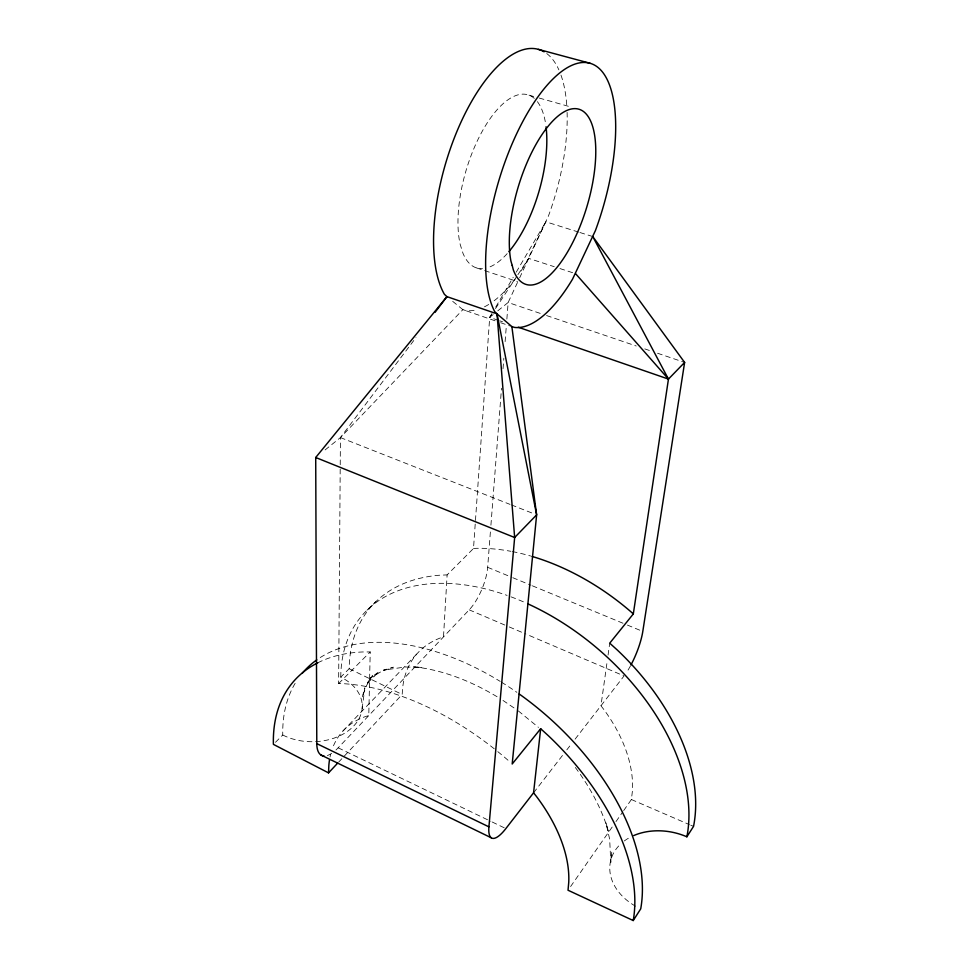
<?xml version="1.0" encoding="UTF-8"?>
<svg xmlns="http://www.w3.org/2000/svg" width="969" height="969" viewBox="0 0 969 969"><rect width="100%" height="100%" fill="white"/><g stroke="black" fill="none" stroke-linecap="round" stroke-linejoin="round"><path stroke-width="0.73" stroke-dasharray="4.84 3.63" d="M494.287 748.819A218.17 125.728 41.3 0 0 341.403 683.593L338.629 683.569L340.216 466.259M340.228 464.757L340.434 437.588L415.98 337.6M317.832 662.772A212.841 126.721 41.1 0 1 362.551 651.967L370.219 651.931L368.777 715.582L365.882 716.43A141.559 84.085 41.1 0 0 332.234 749.025M362.14 708.63L364.853 687.845L362.164 697.438L366.33 685.895L372.447 675.575L366.343 684.332L378.915 671.747L370.194 678.143L380.926 671.747L393.317 667.193L383.445 670.148L405.551 666.963L421.903 667.532L413.339 666.72C443.572 669.954 472.339 681.716 498.187 697.401M491.973 313.484L489.696 317.36L473.502 548.466L447.121 574.896L443.499 636.912L440.653 637.832A132.935 85.187 40.6 0 0 402.729 687.215L402.171 694.47L342.856 757.625M335.977 749.982A37.73 14.959 -64.3 0 0 338.169 747.814L469.202 609.84A33.249 12.112 -67.3 0 0 487.661 567.325L490.447 531.206M490.92 525.186L501.506 388.266M503.02 368.704L503.844 358.167M505.115 341.621L506.399 325.075M506.872 319.055L508.144 302.498L518.996 279.242M610.858 859.866L611.778 851.812L610.785 862.507L609.671 839.263L605.916 822.669L608.423 831.293C601.228 807.25 588.777 785.011 573.563 765.147M623.697 810.556L631.4 799.522L632.309 791.952A132.935 85.187 40.6 0 0 603.614 709.199L600.95 705.759L607.224 661.052M608.06 655.092L609.719 643.174M519.638 277.873L548.466 215.93A135.684 57.086 -73.6 0 0 567.107 112.416M578.529 232.075L545.813 221.78L525.634 263.725A135.684 57.086 -73.6 0 1 519.251 273.476M495.765 307.028L513.207 277.316M516.235 272.156L545.813 221.78M498.284 320.327L489.696 317.36L491.356 314.852M495.498 308.578L517.058 275.935M517.894 274.687L528.674 258.372L554.256 266.705M570.596 886.55L612.565 826.496M615.981 821.591L622.837 811.78M533.568 792.799L563.11 754.645M566.804 749.873L571.419 743.913M575.101 739.141L624.048 675.938L527.269 634.622M338.775 761.985L341.839 758.715M325.124 449.919L340.434 437.588L462.867 309.656L465.774 310.552A135.684 57.086 -73.6 0 0 477.475 309.535M342.99 730.965L417.809 652.9M338.629 683.569L370.219 651.931M275.475 742.29L282.754 735.023A211.23 126.975 41 0 1 295.993 681.91M282.754 735.011A50.061 35.441 -0.2 0 0 352.995 726.738A50.061 35.441 -0.2 0 0 340.749 677.125L349.179 668.707A199.832 128.308 40.5 0 1 439.66 575.211L447.121 574.896M367.094 610.119L375.73 601.785M489.696 317.36L493.16 314.574M497.775 310.855L508.144 302.498L540.884 313.617M473.502 548.466L476.142 548.321A195.363 128.574 40.3 0 1 510.905 551.313M529.038 95.18L537.771 97.651M539.236 98.051L569.82 106.687M579.947 232.524L592.749 236.545M559.949 268.558L575.574 273.658M476.615 267.941L517.494 281.567M546.577 315.555L636.233 345.994M644.773 348.901L650.465 350.826M657.576 353.249L684.623 362.43M499.713 320.812L502.572 321.805M495.062 320.787L462.867 309.656L451.481 300.354M500.658 322.713L510.457 326.105M340.434 437.588L510.009 504.377M511.414 504.922L533.834 513.752M487.661 567.325L511.414 577.136M512.819 577.718L530.988 585.228M532.381 585.809L626.022 624.496M627.415 625.078L642.798 631.437M469.202 609.84L507.913 626.362M509.294 626.955L525.888 634.041M631.4 799.522L689.395 824.595M690.776 825.188L693.538 826.387M338.169 747.814L490.859 821.361M492.228 822.015L505.854 828.58M349.179 668.707L402.171 694.47M502.984 700.43L515.968 709.26M518.318 710.919L538.485 727.392M635.579 906.221A55.245 41.643 12.2 0 1 621.044 843.624M624.29 840.959A55.245 41.643 12.2 0 1 631.207 836.731M497.8 751.641A218.17 125.728 41.3 0 1 509.282 761.343M320.218 657.563A211.23 126.975 41 0 1 500.21 681.401M501.409 682.14A211.23 126.975 41 0 1 516.865 692.326M340.749 677.113A201.273 128.187 40.6 0 1 507.114 595.414M511.014 596.843A201.273 128.187 40.6 0 1 525.38 602.706M512.298 551.579A195.363 128.574 40.3 0 1 530.6 556M330.029 756.983A141.559 84.085 41.1 0 1 330.647 754.27M331.677 753.373A37.73 14.959 -64.3 0 1 325.754 755.881M546.758 53.561A135.684 57.086 -73.6 0 1 558.871 69.865M560.978 75.11A135.684 57.086 -73.6 0 1 566.938 108.189M515.145 279.096A135.684 57.086 -73.6 0 1 493.282 301.383M488.715 304.46A135.684 57.086 -73.6 0 1 483.046 307.476M534.294 98.378A90.299 37.924 -73.6 0 0 479.389 136.665A90.299 37.924 -73.6 0 0 460.202 244.442L462.964 253.272A90.299 37.924 -73.6 0 0 482.514 268.667M537.359 101.636A90.299 37.924 -73.6 0 1 545.692 124.202M507.187 253.624A90.299 37.924 -73.6 0 1 488.848 267.299M630.456 665.909A34.666 9.169 -67.7 0 1 627.246 671.36"/><path stroke-width="1.45" d="M317.832 662.772A212.841 126.721 41.1 0 0 273.391 744.362L328.539 772.874L328.842 765.474A141.559 84.085 41.1 0 1 329.521 759.769M519.202 693.986A211.23 126.975 41 0 1 640.715 908.861L633.229 920.55A212.841 126.721 41.1 0 0 548.66 736.004L540.678 728.712L533.568 792.799L505.854 828.58A39.547 11.446 -65.6 0 1 488.921 826.848L514.648 537.516L497.024 313.859L494.687 311.582A137.513 53.767 -73.2 0 1 513.449 140.771A137.513 53.767 -73.2 0 1 601.059 70.349A137.513 53.767 -73.2 0 1 595.402 230.622L572.57 279.108A137.513 53.767 -73.2 0 1 514.6 327.425L511.862 326.589L497.024 313.859L446.927 296.635L444.408 294.31A135.684 57.086 -73.6 0 1 456.447 132.596A135.684 57.086 -73.6 0 1 544.118 51.805M633.714 835.569A55.245 41.643 12.2 0 1 686.864 836.804L693.538 826.387A199.832 128.308 40.5 0 0 617.205 649.933L609.719 643.174L633.314 613.934L668.453 379.085L684.623 362.43L592.749 236.545L668.453 379.085L518.294 327.231M684.623 362.43L642.798 631.437A34.666 9.169 -67.7 0 1 630.976 664.94M435.093 312.297L446.927 296.635L315.712 457.501L316.79 743.635A37.73 14.959 -64.3 0 0 324.009 755.977M540.678 728.712L512.189 764.008L536.632 514.866L511.862 326.589M328.539 772.874L337.745 763.063M538.425 49.371L590.085 63.276M315.712 457.501L514.648 537.516L536.632 514.866L497.024 313.859M633.229 920.55L568.028 890.232L568.73 882.529A141.559 84.085 41.1 0 0 536.438 796.433L533.568 792.799M316.79 743.635L488.921 826.848M320.993 755.021L491.283 837.797M633.314 613.934L630.722 611.596A195.363 128.574 40.3 0 0 532.029 556.412M575.574 273.658L668.453 379.085M302.158 673.382A211.23 126.975 41 0 1 316.815 659.853M527.984 603.893A201.273 128.187 40.6 0 1 686.876 836.792M546.044 126.769A90.299 37.924 -73.6 0 1 508.846 251.722M512.201 265.421L510.929 261.097A91.51 35.72 -73.2 0 1 560.942 113.845A91.51 35.72 -73.2 0 1 586.572 207.729A91.51 35.72 -73.2 0 1 513.34 269.915L512.201 265.421"/></g></svg>
